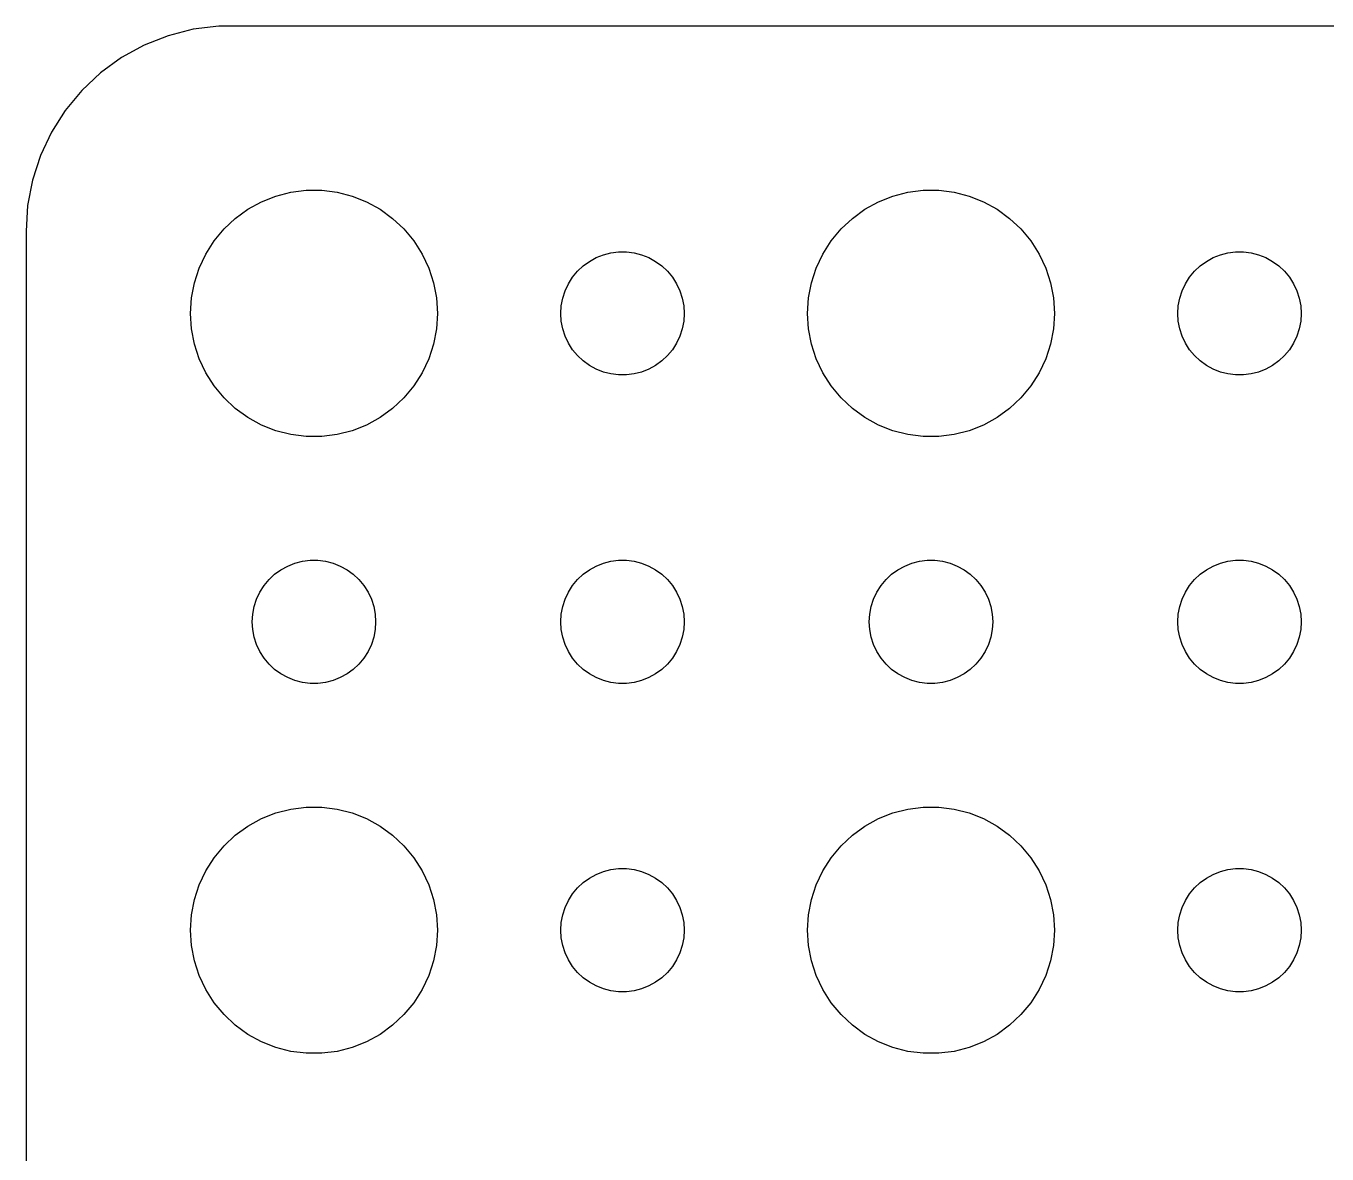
# Model space of a CAD drawing. Header units: metres. Extents: x -134 to 134, y 176 to 508.
# Drawn here: x -134.5 to -102.87, y 366.56 to 393.99 of the extents above; entities that cross this region are included whole.
import ezdxf

# ---------------------------------------------------------------- set-up
doc = ezdxf.new("R2010")
doc.units = ezdxf.units.M

msp = doc.modelspace()

# ---------------------------------------------------------------- linework, layer by layer
for p, q in [((-131.045, 393.755), (-131.629, 393.524)), ((-130.437, 393.911), (-131.045, 393.755)), ((-129.814, 393.99), (-130.437, 393.911)), ((129.814, 393.99), (-129.814, 393.99)), ((-131.629, 393.524), (-132.179, 393.222)), ((-132.179, 393.222), (-132.687, 392.853)), ((-132.687, 392.853), (-133.145, 392.423)), ((-133.145, 392.423), (-133.545, 391.939)), ((-133.545, 391.939), (-133.882, 391.409)), ((-133.882, 391.409), (-134.149, 390.841)), ((-134.149, 390.841), (-134.343, 390.243)), ((-134.343, 390.243), (-134.461, 389.627)), ((-128.062, 389.947), (-127.688, 389.994)), ((-127.688, 389.994), (-127.312, 389.994)), ((-127.312, 389.994), (-126.938, 389.947)), ((-113.062, 389.947), (-112.688, 389.994)), ((-112.688, 389.994), (-112.312, 389.994)), ((-112.312, 389.994), (-111.938, 389.947)), ((-129.107, 389.533), (-128.777, 389.714)), ((-128.777, 389.714), (-128.427, 389.853)), ((-128.427, 389.853), (-128.062, 389.947)), ((-126.938, 389.947), (-126.573, 389.853)), ((-126.573, 389.853), (-126.223, 389.714)), ((-126.223, 389.714), (-125.893, 389.533)), ((-114.107, 389.533), (-113.777, 389.714)), ((-113.777, 389.714), (-113.427, 389.853)), ((-113.427, 389.853), (-113.062, 389.947)), ((-111.938, 389.947), (-111.573, 389.853)), ((-111.573, 389.853), (-111.223, 389.714)), ((-111.223, 389.714), (-110.893, 389.533)), ((-134.461, 389.627), (-134.5, 389)), ((-129.412, 389.312), (-129.107, 389.533)), ((-125.893, 389.533), (-125.588, 389.312)), ((-114.412, 389.312), (-114.107, 389.533)), ((-110.893, 389.533), (-110.588, 389.312)), ((-129.927, 388.763), (-129.687, 389.054)), ((-129.687, 389.054), (-129.412, 389.312)), ((-125.588, 389.312), (-125.313, 389.054)), ((-125.313, 389.054), (-125.073, 388.763)), ((-114.927, 388.763), (-114.687, 389.054)), ((-114.687, 389.054), (-114.412, 389.312)), ((-110.588, 389.312), (-110.313, 389.054)), ((-110.313, 389.054), (-110.073, 388.763)), ((-134.5, 389), (-134.5, 295)), ((-130.129, 388.445), (-129.927, 388.763)), ((-125.073, 388.763), (-124.871, 388.445)), ((-115.129, 388.445), (-114.927, 388.763)), ((-110.073, 388.763), (-109.871, 388.445)), ((-130.289, 388.104), (-130.129, 388.445)), ((-124.871, 388.445), (-124.711, 388.104)), ((-120.639, 388.357), (-120.464, 388.427)), ((-120.464, 388.427), (-120.281, 388.473)), ((-120.281, 388.473), (-120.094, 388.497)), ((-120.094, 388.497), (-119.906, 388.497)), ((-119.906, 388.497), (-119.719, 388.473)), ((-119.719, 388.473), (-119.536, 388.427)), ((-119.536, 388.427), (-119.361, 388.357)), ((-115.289, 388.104), (-115.129, 388.445)), ((-109.871, 388.445), (-109.711, 388.104)), ((-105.639, 388.357), (-105.464, 388.427)), ((-105.464, 388.427), (-105.281, 388.473)), ((-105.281, 388.473), (-105.094, 388.497)), ((-105.094, 388.497), (-104.906, 388.497)), ((-104.906, 388.497), (-104.719, 388.473)), ((-104.719, 388.473), (-104.536, 388.427)), ((-104.536, 388.427), (-104.361, 388.357)), ((-130.406, 387.746), (-130.289, 388.104)), ((-124.711, 388.104), (-124.594, 387.746)), ((-121.093, 388.027), (-120.956, 388.156)), ((-120.956, 388.156), (-120.804, 388.266)), ((-120.804, 388.266), (-120.639, 388.357)), ((-119.361, 388.357), (-119.196, 388.266)), ((-119.196, 388.266), (-119.044, 388.156)), ((-119.044, 388.156), (-118.907, 388.027)), ((-115.406, 387.746), (-115.289, 388.104)), ((-109.711, 388.104), (-109.594, 387.746)), ((-106.093, 388.027), (-105.956, 388.156)), ((-105.956, 388.156), (-105.804, 388.266)), ((-105.804, 388.266), (-105.639, 388.357)), ((-104.361, 388.357), (-104.196, 388.266)), ((-104.196, 388.266), (-104.044, 388.156)), ((-104.044, 388.156), (-103.907, 388.027)), ((-130.476, 387.376), (-130.406, 387.746)), ((-124.594, 387.746), (-124.524, 387.376)), ((-121.314, 387.723), (-121.214, 387.882)), ((-121.214, 387.882), (-121.093, 388.027)), ((-118.907, 388.027), (-118.786, 387.882)), ((-118.786, 387.882), (-118.686, 387.723)), ((-115.476, 387.376), (-115.406, 387.746)), ((-109.594, 387.746), (-109.524, 387.376)), ((-106.314, 387.723), (-106.214, 387.882)), ((-106.214, 387.882), (-106.093, 388.027)), ((-103.907, 388.027), (-103.786, 387.882)), ((-103.786, 387.882), (-103.686, 387.723)), ((-121.453, 387.373), (-121.395, 387.552)), ((-121.395, 387.552), (-121.314, 387.723)), ((-118.686, 387.723), (-118.605, 387.552)), ((-118.605, 387.552), (-118.547, 387.373)), ((-106.453, 387.373), (-106.395, 387.552)), ((-106.395, 387.552), (-106.314, 387.723)), ((-103.686, 387.723), (-103.605, 387.552)), ((-103.605, 387.552), (-103.547, 387.373)), ((-130.5, 387), (-130.476, 387.376)), ((-124.524, 387.376), (-124.5, 387)), ((-121.5, 387), (-121.488, 387.188)), ((-121.488, 387.188), (-121.453, 387.373)), ((-118.547, 387.373), (-118.512, 387.188)), ((-118.512, 387.188), (-118.5, 387)), ((-115.5, 387), (-115.476, 387.376)), ((-109.524, 387.376), (-109.5, 387)), ((-106.5, 387), (-106.488, 387.188)), ((-106.488, 387.188), (-106.453, 387.373)), ((-103.547, 387.373), (-103.512, 387.188)), ((-103.512, 387.188), (-103.5, 387)), ((-130.476, 386.624), (-130.5, 387)), ((-124.5, 387), (-124.524, 386.624)), ((-121.488, 386.812), (-121.5, 387)), ((-121.453, 386.627), (-121.488, 386.812)), ((-118.512, 386.812), (-118.547, 386.627)), ((-118.5, 387), (-118.512, 386.812)), ((-115.476, 386.624), (-115.5, 387)), ((-109.5, 387), (-109.524, 386.624)), ((-106.488, 386.812), (-106.5, 387)), ((-106.453, 386.627), (-106.488, 386.812)), ((-103.512, 386.812), (-103.547, 386.627)), ((-103.5, 387), (-103.512, 386.812)), ((-130.406, 386.254), (-130.476, 386.624)), ((-124.524, 386.624), (-124.594, 386.254)), ((-121.395, 386.448), (-121.453, 386.627)), ((-118.547, 386.627), (-118.605, 386.448)), ((-115.406, 386.254), (-115.476, 386.624)), ((-109.524, 386.624), (-109.594, 386.254)), ((-106.395, 386.448), (-106.453, 386.627)), ((-103.547, 386.627), (-103.605, 386.448)), ((-130.289, 385.896), (-130.406, 386.254)), ((-124.594, 386.254), (-124.711, 385.896)), ((-121.314, 386.277), (-121.395, 386.448)), ((-121.214, 386.118), (-121.314, 386.277)), ((-118.686, 386.277), (-118.786, 386.118)), ((-118.605, 386.448), (-118.686, 386.277)), ((-115.289, 385.896), (-115.406, 386.254)), ((-109.594, 386.254), (-109.711, 385.896)), ((-106.314, 386.277), (-106.395, 386.448)), ((-106.214, 386.118), (-106.314, 386.277)), ((-103.686, 386.277), (-103.786, 386.118)), ((-103.605, 386.448), (-103.686, 386.277)), ((-130.129, 385.555), (-130.289, 385.896)), ((-124.711, 385.896), (-124.871, 385.555)), ((-121.093, 385.973), (-121.214, 386.118)), ((-120.956, 385.844), (-121.093, 385.973)), ((-118.907, 385.973), (-119.044, 385.844)), ((-118.786, 386.118), (-118.907, 385.973)), ((-115.129, 385.555), (-115.289, 385.896)), ((-109.711, 385.896), (-109.871, 385.555)), ((-106.093, 385.973), (-106.214, 386.118)), ((-105.956, 385.844), (-106.093, 385.973)), ((-103.907, 385.973), (-104.044, 385.844)), ((-103.786, 386.118), (-103.907, 385.973)), ((-129.927, 385.237), (-130.129, 385.555)), ((-124.871, 385.555), (-125.073, 385.237)), ((-120.804, 385.734), (-120.956, 385.844)), ((-120.639, 385.643), (-120.804, 385.734)), ((-120.464, 385.573), (-120.639, 385.643)), ((-120.281, 385.527), (-120.464, 385.573)), ((-119.536, 385.573), (-119.719, 385.527)), ((-119.361, 385.643), (-119.536, 385.573)), ((-119.196, 385.734), (-119.361, 385.643)), ((-119.044, 385.844), (-119.196, 385.734)), ((-114.927, 385.237), (-115.129, 385.555)), ((-109.871, 385.555), (-110.073, 385.237)), ((-105.804, 385.734), (-105.956, 385.844)), ((-105.639, 385.643), (-105.804, 385.734)), ((-105.464, 385.573), (-105.639, 385.643)), ((-105.281, 385.527), (-105.464, 385.573)), ((-104.536, 385.573), (-104.719, 385.527)), ((-104.361, 385.643), (-104.536, 385.573)), ((-104.196, 385.734), (-104.361, 385.643)), ((-104.044, 385.844), (-104.196, 385.734)), ((-129.687, 384.946), (-129.927, 385.237)), ((-125.073, 385.237), (-125.313, 384.946)), ((-120.094, 385.503), (-120.281, 385.527)), ((-119.906, 385.503), (-120.094, 385.503)), ((-119.719, 385.527), (-119.906, 385.503)), ((-114.687, 384.946), (-114.927, 385.237)), ((-110.073, 385.237), (-110.313, 384.946)), ((-105.094, 385.503), (-105.281, 385.527)), ((-104.906, 385.503), (-105.094, 385.503)), ((-104.719, 385.527), (-104.906, 385.503)), ((-129.412, 384.688), (-129.687, 384.946)), ((-125.313, 384.946), (-125.588, 384.688)), ((-114.412, 384.688), (-114.687, 384.946)), ((-110.313, 384.946), (-110.588, 384.688)), ((-129.107, 384.467), (-129.412, 384.688)), ((-125.588, 384.688), (-125.893, 384.467)), ((-114.107, 384.467), (-114.412, 384.688)), ((-110.588, 384.688), (-110.893, 384.467)), ((-128.777, 384.286), (-129.107, 384.467)), ((-128.427, 384.147), (-128.777, 384.286)), ((-126.223, 384.286), (-126.573, 384.147)), ((-125.893, 384.467), (-126.223, 384.286)), ((-113.777, 384.286), (-114.107, 384.467)), ((-113.427, 384.147), (-113.777, 384.286)), ((-111.223, 384.286), (-111.573, 384.147)), ((-110.893, 384.467), (-111.223, 384.286)), ((-128.062, 384.053), (-128.427, 384.147)), ((-127.688, 384.006), (-128.062, 384.053)), ((-127.312, 384.006), (-127.688, 384.006)), ((-126.938, 384.053), (-127.312, 384.006)), ((-126.573, 384.147), (-126.938, 384.053)), ((-113.062, 384.053), (-113.427, 384.147)), ((-112.688, 384.006), (-113.062, 384.053)), ((-112.312, 384.006), (-112.688, 384.006)), ((-111.938, 384.053), (-112.312, 384.006)), ((-111.573, 384.147), (-111.938, 384.053)), ((-128.304, 380.766), (-128.139, 380.857)), ((-128.139, 380.857), (-127.964, 380.927)), ((-127.964, 380.927), (-127.781, 380.973)), ((-127.781, 380.973), (-127.594, 380.997)), ((-127.594, 380.997), (-127.406, 380.997)), ((-127.406, 380.997), (-127.219, 380.973)), ((-127.219, 380.973), (-127.036, 380.927)), ((-127.036, 380.927), (-126.861, 380.857)), ((-126.861, 380.857), (-126.696, 380.766)), ((-120.804, 380.766), (-120.639, 380.857)), ((-120.639, 380.857), (-120.464, 380.927)), ((-120.464, 380.927), (-120.281, 380.973)), ((-120.281, 380.973), (-120.094, 380.997)), ((-120.094, 380.997), (-119.906, 380.997)), ((-119.906, 380.997), (-119.719, 380.973)), ((-119.719, 380.973), (-119.536, 380.927)), ((-119.536, 380.927), (-119.361, 380.857)), ((-119.361, 380.857), (-119.196, 380.766)), ((-113.304, 380.766), (-113.139, 380.857)), ((-113.139, 380.857), (-112.964, 380.927)), ((-112.964, 380.927), (-112.781, 380.973)), ((-112.781, 380.973), (-112.594, 380.997)), ((-112.594, 380.997), (-112.406, 380.997)), ((-112.406, 380.997), (-112.219, 380.973)), ((-112.219, 380.973), (-112.036, 380.927)), ((-112.036, 380.927), (-111.861, 380.857)), ((-111.861, 380.857), (-111.696, 380.766)), ((-105.804, 380.766), (-105.639, 380.857)), ((-105.639, 380.857), (-105.464, 380.927)), ((-105.464, 380.927), (-105.281, 380.973)), ((-105.281, 380.973), (-105.094, 380.997)), ((-105.094, 380.997), (-104.906, 380.997)), ((-104.906, 380.997), (-104.719, 380.973)), ((-104.719, 380.973), (-104.536, 380.927)), ((-104.536, 380.927), (-104.361, 380.857)), ((-104.361, 380.857), (-104.196, 380.766)), ((-128.714, 380.382), (-128.593, 380.527)), ((-128.593, 380.527), (-128.456, 380.656)), ((-128.456, 380.656), (-128.304, 380.766)), ((-126.696, 380.766), (-126.544, 380.656)), ((-126.544, 380.656), (-126.407, 380.527)), ((-126.407, 380.527), (-126.286, 380.382)), ((-121.214, 380.382), (-121.093, 380.527)), ((-121.093, 380.527), (-120.956, 380.656)), ((-120.956, 380.656), (-120.804, 380.766)), ((-119.196, 380.766), (-119.044, 380.656)), ((-119.044, 380.656), (-118.907, 380.527)), ((-118.907, 380.527), (-118.786, 380.382)), ((-113.714, 380.382), (-113.593, 380.527)), ((-113.593, 380.527), (-113.456, 380.656)), ((-113.456, 380.656), (-113.304, 380.766)), ((-111.696, 380.766), (-111.544, 380.656)), ((-111.544, 380.656), (-111.407, 380.527)), ((-111.407, 380.527), (-111.286, 380.382)), ((-106.214, 380.382), (-106.093, 380.527)), ((-106.093, 380.527), (-105.956, 380.656)), ((-105.956, 380.656), (-105.804, 380.766)), ((-104.196, 380.766), (-104.044, 380.656)), ((-104.044, 380.656), (-103.907, 380.527)), ((-103.907, 380.527), (-103.786, 380.382)), ((-128.895, 380.052), (-128.814, 380.223)), ((-128.814, 380.223), (-128.714, 380.382)), ((-126.286, 380.382), (-126.186, 380.223)), ((-126.186, 380.223), (-126.105, 380.052)), ((-121.395, 380.052), (-121.314, 380.223)), ((-121.314, 380.223), (-121.214, 380.382)), ((-118.786, 380.382), (-118.686, 380.223)), ((-118.686, 380.223), (-118.605, 380.052)), ((-113.895, 380.052), (-113.814, 380.223)), ((-113.814, 380.223), (-113.714, 380.382)), ((-111.286, 380.382), (-111.186, 380.223)), ((-111.186, 380.223), (-111.105, 380.052)), ((-106.395, 380.052), (-106.314, 380.223)), ((-106.314, 380.223), (-106.214, 380.382)), ((-103.786, 380.382), (-103.686, 380.223)), ((-103.686, 380.223), (-103.605, 380.052)), ((-128.988, 379.688), (-128.953, 379.873)), ((-128.953, 379.873), (-128.895, 380.052)), ((-126.105, 380.052), (-126.047, 379.873)), ((-126.047, 379.873), (-126.012, 379.688)), ((-121.488, 379.688), (-121.453, 379.873)), ((-121.453, 379.873), (-121.395, 380.052)), ((-118.605, 380.052), (-118.547, 379.873)), ((-118.547, 379.873), (-118.512, 379.688)), ((-113.988, 379.688), (-113.953, 379.873)), ((-113.953, 379.873), (-113.895, 380.052)), ((-111.105, 380.052), (-111.047, 379.873)), ((-111.047, 379.873), (-111.012, 379.688)), ((-106.488, 379.688), (-106.453, 379.873)), ((-106.453, 379.873), (-106.395, 380.052)), ((-103.605, 380.052), (-103.547, 379.873)), ((-103.547, 379.873), (-103.512, 379.688)), ((-129, 379.5), (-128.988, 379.688)), ((-126.012, 379.688), (-126, 379.5)), ((-121.5, 379.5), (-121.488, 379.688)), ((-118.512, 379.688), (-118.5, 379.5)), ((-114, 379.5), (-113.988, 379.688)), ((-111.012, 379.688), (-111, 379.5)), ((-106.5, 379.5), (-106.488, 379.688)), ((-103.512, 379.688), (-103.5, 379.5)), ((-128.988, 379.312), (-129, 379.5)), ((-128.953, 379.127), (-128.988, 379.312)), ((-126.012, 379.312), (-126.047, 379.127)), ((-126, 379.5), (-126.012, 379.312)), ((-121.488, 379.312), (-121.5, 379.5)), ((-121.453, 379.127), (-121.488, 379.312)), ((-118.512, 379.312), (-118.547, 379.127)), ((-118.5, 379.5), (-118.512, 379.312)), ((-113.988, 379.312), (-114, 379.5)), ((-113.953, 379.127), (-113.988, 379.312)), ((-111.012, 379.312), (-111.047, 379.127)), ((-111, 379.5), (-111.012, 379.312)), ((-106.488, 379.312), (-106.5, 379.5)), ((-106.453, 379.127), (-106.488, 379.312)), ((-103.512, 379.312), (-103.547, 379.127)), ((-103.5, 379.5), (-103.512, 379.312)), ((-128.895, 378.948), (-128.953, 379.127)), ((-128.814, 378.777), (-128.895, 378.948)), ((-126.105, 378.948), (-126.186, 378.777)), ((-126.047, 379.127), (-126.105, 378.948)), ((-121.395, 378.948), (-121.453, 379.127)), ((-121.314, 378.777), (-121.395, 378.948)), ((-118.605, 378.948), (-118.686, 378.777)), ((-118.547, 379.127), (-118.605, 378.948)), ((-113.895, 378.948), (-113.953, 379.127)), ((-113.814, 378.777), (-113.895, 378.948)), ((-111.105, 378.948), (-111.186, 378.777)), ((-111.047, 379.127), (-111.105, 378.948)), ((-106.395, 378.948), (-106.453, 379.127)), ((-106.314, 378.777), (-106.395, 378.948)), ((-103.605, 378.948), (-103.686, 378.777)), ((-103.547, 379.127), (-103.605, 378.948)), ((-128.714, 378.618), (-128.814, 378.777)), ((-128.593, 378.473), (-128.714, 378.618)), ((-126.286, 378.618), (-126.407, 378.473)), ((-126.186, 378.777), (-126.286, 378.618)), ((-121.214, 378.618), (-121.314, 378.777)), ((-121.093, 378.473), (-121.214, 378.618)), ((-118.786, 378.618), (-118.907, 378.473)), ((-118.686, 378.777), (-118.786, 378.618)), ((-113.714, 378.618), (-113.814, 378.777)), ((-113.593, 378.473), (-113.714, 378.618)), ((-111.286, 378.618), (-111.407, 378.473)), ((-111.186, 378.777), (-111.286, 378.618)), ((-106.214, 378.618), (-106.314, 378.777)), ((-106.093, 378.473), (-106.214, 378.618)), ((-103.786, 378.618), (-103.907, 378.473)), ((-103.686, 378.777), (-103.786, 378.618)), ((-128.456, 378.344), (-128.593, 378.473)), ((-128.304, 378.234), (-128.456, 378.344)), ((-126.544, 378.344), (-126.696, 378.234)), ((-126.407, 378.473), (-126.544, 378.344)), ((-120.956, 378.344), (-121.093, 378.473)), ((-120.804, 378.234), (-120.956, 378.344)), ((-119.044, 378.344), (-119.196, 378.234)), ((-118.907, 378.473), (-119.044, 378.344)), ((-113.456, 378.344), (-113.593, 378.473)), ((-113.304, 378.234), (-113.456, 378.344)), ((-111.544, 378.344), (-111.696, 378.234)), ((-111.407, 378.473), (-111.544, 378.344)), ((-105.956, 378.344), (-106.093, 378.473)), ((-105.804, 378.234), (-105.956, 378.344)), ((-104.044, 378.344), (-104.196, 378.234)), ((-103.907, 378.473), (-104.044, 378.344)), ((-128.139, 378.143), (-128.304, 378.234)), ((-127.964, 378.073), (-128.139, 378.143)), ((-127.781, 378.027), (-127.964, 378.073)), ((-127.594, 378.003), (-127.781, 378.027)), ((-127.406, 378.003), (-127.594, 378.003)), ((-127.219, 378.027), (-127.406, 378.003)), ((-127.036, 378.073), (-127.219, 378.027)), ((-126.861, 378.143), (-127.036, 378.073)), ((-126.696, 378.234), (-126.861, 378.143)), ((-120.639, 378.143), (-120.804, 378.234)), ((-120.464, 378.073), (-120.639, 378.143)), ((-120.281, 378.027), (-120.464, 378.073)), ((-120.094, 378.003), (-120.281, 378.027)), ((-119.906, 378.003), (-120.094, 378.003)), ((-119.719, 378.027), (-119.906, 378.003)), ((-119.536, 378.073), (-119.719, 378.027)), ((-119.361, 378.143), (-119.536, 378.073)), ((-119.196, 378.234), (-119.361, 378.143)), ((-113.139, 378.143), (-113.304, 378.234)), ((-112.964, 378.073), (-113.139, 378.143)), ((-112.781, 378.027), (-112.964, 378.073)), ((-112.594, 378.003), (-112.781, 378.027)), ((-112.406, 378.003), (-112.594, 378.003)), ((-112.219, 378.027), (-112.406, 378.003)), ((-112.036, 378.073), (-112.219, 378.027)), ((-111.861, 378.143), (-112.036, 378.073)), ((-111.696, 378.234), (-111.861, 378.143)), ((-105.639, 378.143), (-105.804, 378.234)), ((-105.464, 378.073), (-105.639, 378.143)), ((-105.281, 378.027), (-105.464, 378.073)), ((-105.094, 378.003), (-105.281, 378.027)), ((-104.906, 378.003), (-105.094, 378.003)), ((-104.719, 378.027), (-104.906, 378.003)), ((-104.536, 378.073), (-104.719, 378.027)), ((-104.361, 378.143), (-104.536, 378.073)), ((-104.196, 378.234), (-104.361, 378.143)), ((-128.777, 374.714), (-128.427, 374.853)), ((-128.427, 374.853), (-128.062, 374.947)), ((-128.062, 374.947), (-127.688, 374.994)), ((-127.688, 374.994), (-127.312, 374.994)), ((-127.312, 374.994), (-126.938, 374.947)), ((-126.938, 374.947), (-126.573, 374.853)), ((-126.573, 374.853), (-126.223, 374.714)), ((-113.777, 374.714), (-113.427, 374.853)), ((-113.427, 374.853), (-113.062, 374.947)), ((-113.062, 374.947), (-112.688, 374.994)), ((-112.688, 374.994), (-112.312, 374.994)), ((-112.312, 374.994), (-111.938, 374.947)), ((-111.938, 374.947), (-111.573, 374.853)), ((-111.573, 374.853), (-111.223, 374.714)), ((-129.412, 374.312), (-129.107, 374.533)), ((-129.107, 374.533), (-128.777, 374.714)), ((-126.223, 374.714), (-125.893, 374.533)), ((-125.893, 374.533), (-125.588, 374.312)), ((-114.412, 374.312), (-114.107, 374.533)), ((-114.107, 374.533), (-113.777, 374.714)), ((-111.223, 374.714), (-110.893, 374.533)), ((-110.893, 374.533), (-110.588, 374.312)), ((-129.687, 374.054), (-129.412, 374.312)), ((-125.588, 374.312), (-125.313, 374.054)), ((-114.687, 374.054), (-114.412, 374.312)), ((-110.588, 374.312), (-110.313, 374.054)), ((-129.927, 373.763), (-129.687, 374.054)), ((-125.313, 374.054), (-125.073, 373.763)), ((-114.927, 373.763), (-114.687, 374.054)), ((-110.313, 374.054), (-110.073, 373.763)), ((-130.129, 373.445), (-129.927, 373.763)), ((-125.073, 373.763), (-124.871, 373.445)), ((-115.129, 373.445), (-114.927, 373.763)), ((-110.073, 373.763), (-109.871, 373.445)), ((-130.289, 373.104), (-130.129, 373.445)), ((-124.871, 373.445), (-124.711, 373.104)), ((-120.956, 373.156), (-120.804, 373.266)), ((-120.804, 373.266), (-120.639, 373.357)), ((-120.639, 373.357), (-120.464, 373.427)), ((-120.464, 373.427), (-120.281, 373.473)), ((-120.281, 373.473), (-120.094, 373.497)), ((-120.094, 373.497), (-119.906, 373.497)), ((-119.906, 373.497), (-119.719, 373.473)), ((-119.719, 373.473), (-119.536, 373.427)), ((-119.536, 373.427), (-119.361, 373.357)), ((-119.361, 373.357), (-119.196, 373.266)), ((-119.196, 373.266), (-119.044, 373.156)), ((-115.289, 373.104), (-115.129, 373.445)), ((-109.871, 373.445), (-109.711, 373.104)), ((-105.956, 373.156), (-105.804, 373.266)), ((-105.804, 373.266), (-105.639, 373.357)), ((-105.639, 373.357), (-105.464, 373.427)), ((-105.464, 373.427), (-105.281, 373.473)), ((-105.281, 373.473), (-105.094, 373.497)), ((-105.094, 373.497), (-104.906, 373.497)), ((-104.906, 373.497), (-104.719, 373.473)), ((-104.719, 373.473), (-104.536, 373.427)), ((-104.536, 373.427), (-104.361, 373.357)), ((-104.361, 373.357), (-104.196, 373.266)), ((-104.196, 373.266), (-104.044, 373.156)), ((-130.406, 372.746), (-130.289, 373.104)), ((-124.711, 373.104), (-124.594, 372.746)), ((-121.314, 372.723), (-121.214, 372.882)), ((-121.214, 372.882), (-121.093, 373.027)), ((-121.093, 373.027), (-120.956, 373.156)), ((-119.044, 373.156), (-118.907, 373.027)), ((-118.907, 373.027), (-118.786, 372.882)), ((-118.786, 372.882), (-118.686, 372.723)), ((-115.406, 372.746), (-115.289, 373.104)), ((-109.711, 373.104), (-109.594, 372.746)), ((-106.314, 372.723), (-106.214, 372.882)), ((-106.214, 372.882), (-106.093, 373.027)), ((-106.093, 373.027), (-105.956, 373.156)), ((-104.044, 373.156), (-103.907, 373.027)), ((-103.907, 373.027), (-103.786, 372.882)), ((-103.786, 372.882), (-103.686, 372.723)), ((-130.476, 372.376), (-130.406, 372.746)), ((-124.594, 372.746), (-124.524, 372.376)), ((-121.395, 372.552), (-121.314, 372.723)), ((-118.686, 372.723), (-118.605, 372.552)), ((-115.476, 372.376), (-115.406, 372.746)), ((-109.594, 372.746), (-109.524, 372.376)), ((-106.395, 372.552), (-106.314, 372.723)), ((-103.686, 372.723), (-103.605, 372.552)), ((-130.5, 372), (-130.476, 372.376)), ((-124.524, 372.376), (-124.5, 372)), ((-121.488, 372.188), (-121.453, 372.373)), ((-121.453, 372.373), (-121.395, 372.552)), ((-118.605, 372.552), (-118.547, 372.373)), ((-118.547, 372.373), (-118.512, 372.188)), ((-115.5, 372), (-115.476, 372.376)), ((-109.524, 372.376), (-109.5, 372)), ((-106.488, 372.188), (-106.453, 372.373)), ((-106.453, 372.373), (-106.395, 372.552)), ((-103.605, 372.552), (-103.547, 372.373)), ((-103.547, 372.373), (-103.512, 372.188)), ((-130.476, 371.624), (-130.5, 372)), ((-124.5, 372), (-124.524, 371.624)), ((-121.5, 372), (-121.488, 372.188)), ((-121.488, 371.812), (-121.5, 372)), ((-118.512, 372.188), (-118.5, 372)), ((-118.5, 372), (-118.512, 371.812)), ((-115.476, 371.624), (-115.5, 372)), ((-109.5, 372), (-109.524, 371.624)), ((-106.5, 372), (-106.488, 372.188)), ((-106.488, 371.812), (-106.5, 372)), ((-103.512, 372.188), (-103.5, 372)), ((-103.5, 372), (-103.512, 371.812)), ((-130.406, 371.254), (-130.476, 371.624)), ((-124.524, 371.624), (-124.594, 371.254)), ((-121.453, 371.627), (-121.488, 371.812)), ((-121.395, 371.448), (-121.453, 371.627)), ((-118.547, 371.627), (-118.605, 371.448)), ((-118.512, 371.812), (-118.547, 371.627)), ((-115.406, 371.254), (-115.476, 371.624)), ((-109.524, 371.624), (-109.594, 371.254)), ((-106.453, 371.627), (-106.488, 371.812)), ((-106.395, 371.448), (-106.453, 371.627)), ((-103.547, 371.627), (-103.605, 371.448)), ((-103.512, 371.812), (-103.547, 371.627)), ((-121.314, 371.277), (-121.395, 371.448)), ((-118.605, 371.448), (-118.686, 371.277)), ((-106.314, 371.277), (-106.395, 371.448)), ((-103.605, 371.448), (-103.686, 371.277)), ((-130.289, 370.896), (-130.406, 371.254)), ((-124.594, 371.254), (-124.711, 370.896)), ((-121.214, 371.118), (-121.314, 371.277)), ((-121.093, 370.973), (-121.214, 371.118)), ((-118.786, 371.118), (-118.907, 370.973)), ((-118.686, 371.277), (-118.786, 371.118)), ((-115.289, 370.896), (-115.406, 371.254)), ((-109.594, 371.254), (-109.711, 370.896)), ((-106.214, 371.118), (-106.314, 371.277)), ((-106.093, 370.973), (-106.214, 371.118)), ((-103.786, 371.118), (-103.907, 370.973)), ((-103.686, 371.277), (-103.786, 371.118)), ((-130.129, 370.555), (-130.289, 370.896)), ((-124.711, 370.896), (-124.871, 370.555)), ((-120.956, 370.844), (-121.093, 370.973)), ((-120.804, 370.734), (-120.956, 370.844)), ((-120.639, 370.643), (-120.804, 370.734)), ((-119.196, 370.734), (-119.361, 370.643)), ((-119.044, 370.844), (-119.196, 370.734)), ((-118.907, 370.973), (-119.044, 370.844)), ((-115.129, 370.555), (-115.289, 370.896)), ((-109.711, 370.896), (-109.871, 370.555)), ((-105.956, 370.844), (-106.093, 370.973)), ((-105.804, 370.734), (-105.956, 370.844)), ((-105.639, 370.643), (-105.804, 370.734)), ((-104.196, 370.734), (-104.361, 370.643)), ((-104.044, 370.844), (-104.196, 370.734)), ((-103.907, 370.973), (-104.044, 370.844)), ((-129.927, 370.237), (-130.129, 370.555)), ((-124.871, 370.555), (-125.073, 370.237)), ((-120.464, 370.573), (-120.639, 370.643)), ((-120.281, 370.527), (-120.464, 370.573)), ((-120.094, 370.503), (-120.281, 370.527)), ((-119.906, 370.503), (-120.094, 370.503)), ((-119.719, 370.527), (-119.906, 370.503)), ((-119.536, 370.573), (-119.719, 370.527)), ((-119.361, 370.643), (-119.536, 370.573)), ((-114.927, 370.237), (-115.129, 370.555)), ((-109.871, 370.555), (-110.073, 370.237)), ((-105.464, 370.573), (-105.639, 370.643)), ((-105.281, 370.527), (-105.464, 370.573)), ((-105.094, 370.503), (-105.281, 370.527)), ((-104.906, 370.503), (-105.094, 370.503)), ((-104.719, 370.527), (-104.906, 370.503)), ((-104.536, 370.573), (-104.719, 370.527)), ((-104.361, 370.643), (-104.536, 370.573)), ((-129.687, 369.946), (-129.927, 370.237)), ((-125.073, 370.237), (-125.313, 369.946)), ((-114.687, 369.946), (-114.927, 370.237)), ((-110.073, 370.237), (-110.313, 369.946)), ((-129.412, 369.688), (-129.687, 369.946)), ((-125.313, 369.946), (-125.588, 369.688)), ((-114.412, 369.688), (-114.687, 369.946)), ((-110.313, 369.946), (-110.588, 369.688)), ((-129.107, 369.467), (-129.412, 369.688)), ((-128.777, 369.286), (-129.107, 369.467)), ((-125.893, 369.467), (-126.223, 369.286)), ((-125.588, 369.688), (-125.893, 369.467)), ((-114.107, 369.467), (-114.412, 369.688)), ((-113.777, 369.286), (-114.107, 369.467)), ((-110.893, 369.467), (-111.223, 369.286)), ((-110.588, 369.688), (-110.893, 369.467)), ((-128.427, 369.147), (-128.777, 369.286)), ((-128.062, 369.053), (-128.427, 369.147)), ((-126.573, 369.147), (-126.938, 369.053)), ((-126.223, 369.286), (-126.573, 369.147)), ((-113.427, 369.147), (-113.777, 369.286)), ((-113.062, 369.053), (-113.427, 369.147)), ((-111.573, 369.147), (-111.938, 369.053)), ((-111.223, 369.286), (-111.573, 369.147)), ((-127.688, 369.006), (-128.062, 369.053)), ((-127.312, 369.006), (-127.688, 369.006)), ((-126.938, 369.053), (-127.312, 369.006)), ((-112.688, 369.006), (-113.062, 369.053)), ((-112.312, 369.006), (-112.688, 369.006)), ((-111.938, 369.053), (-112.312, 369.006))]:
    msp.add_line(p, q)

doc.saveas('drawing.dxf')
